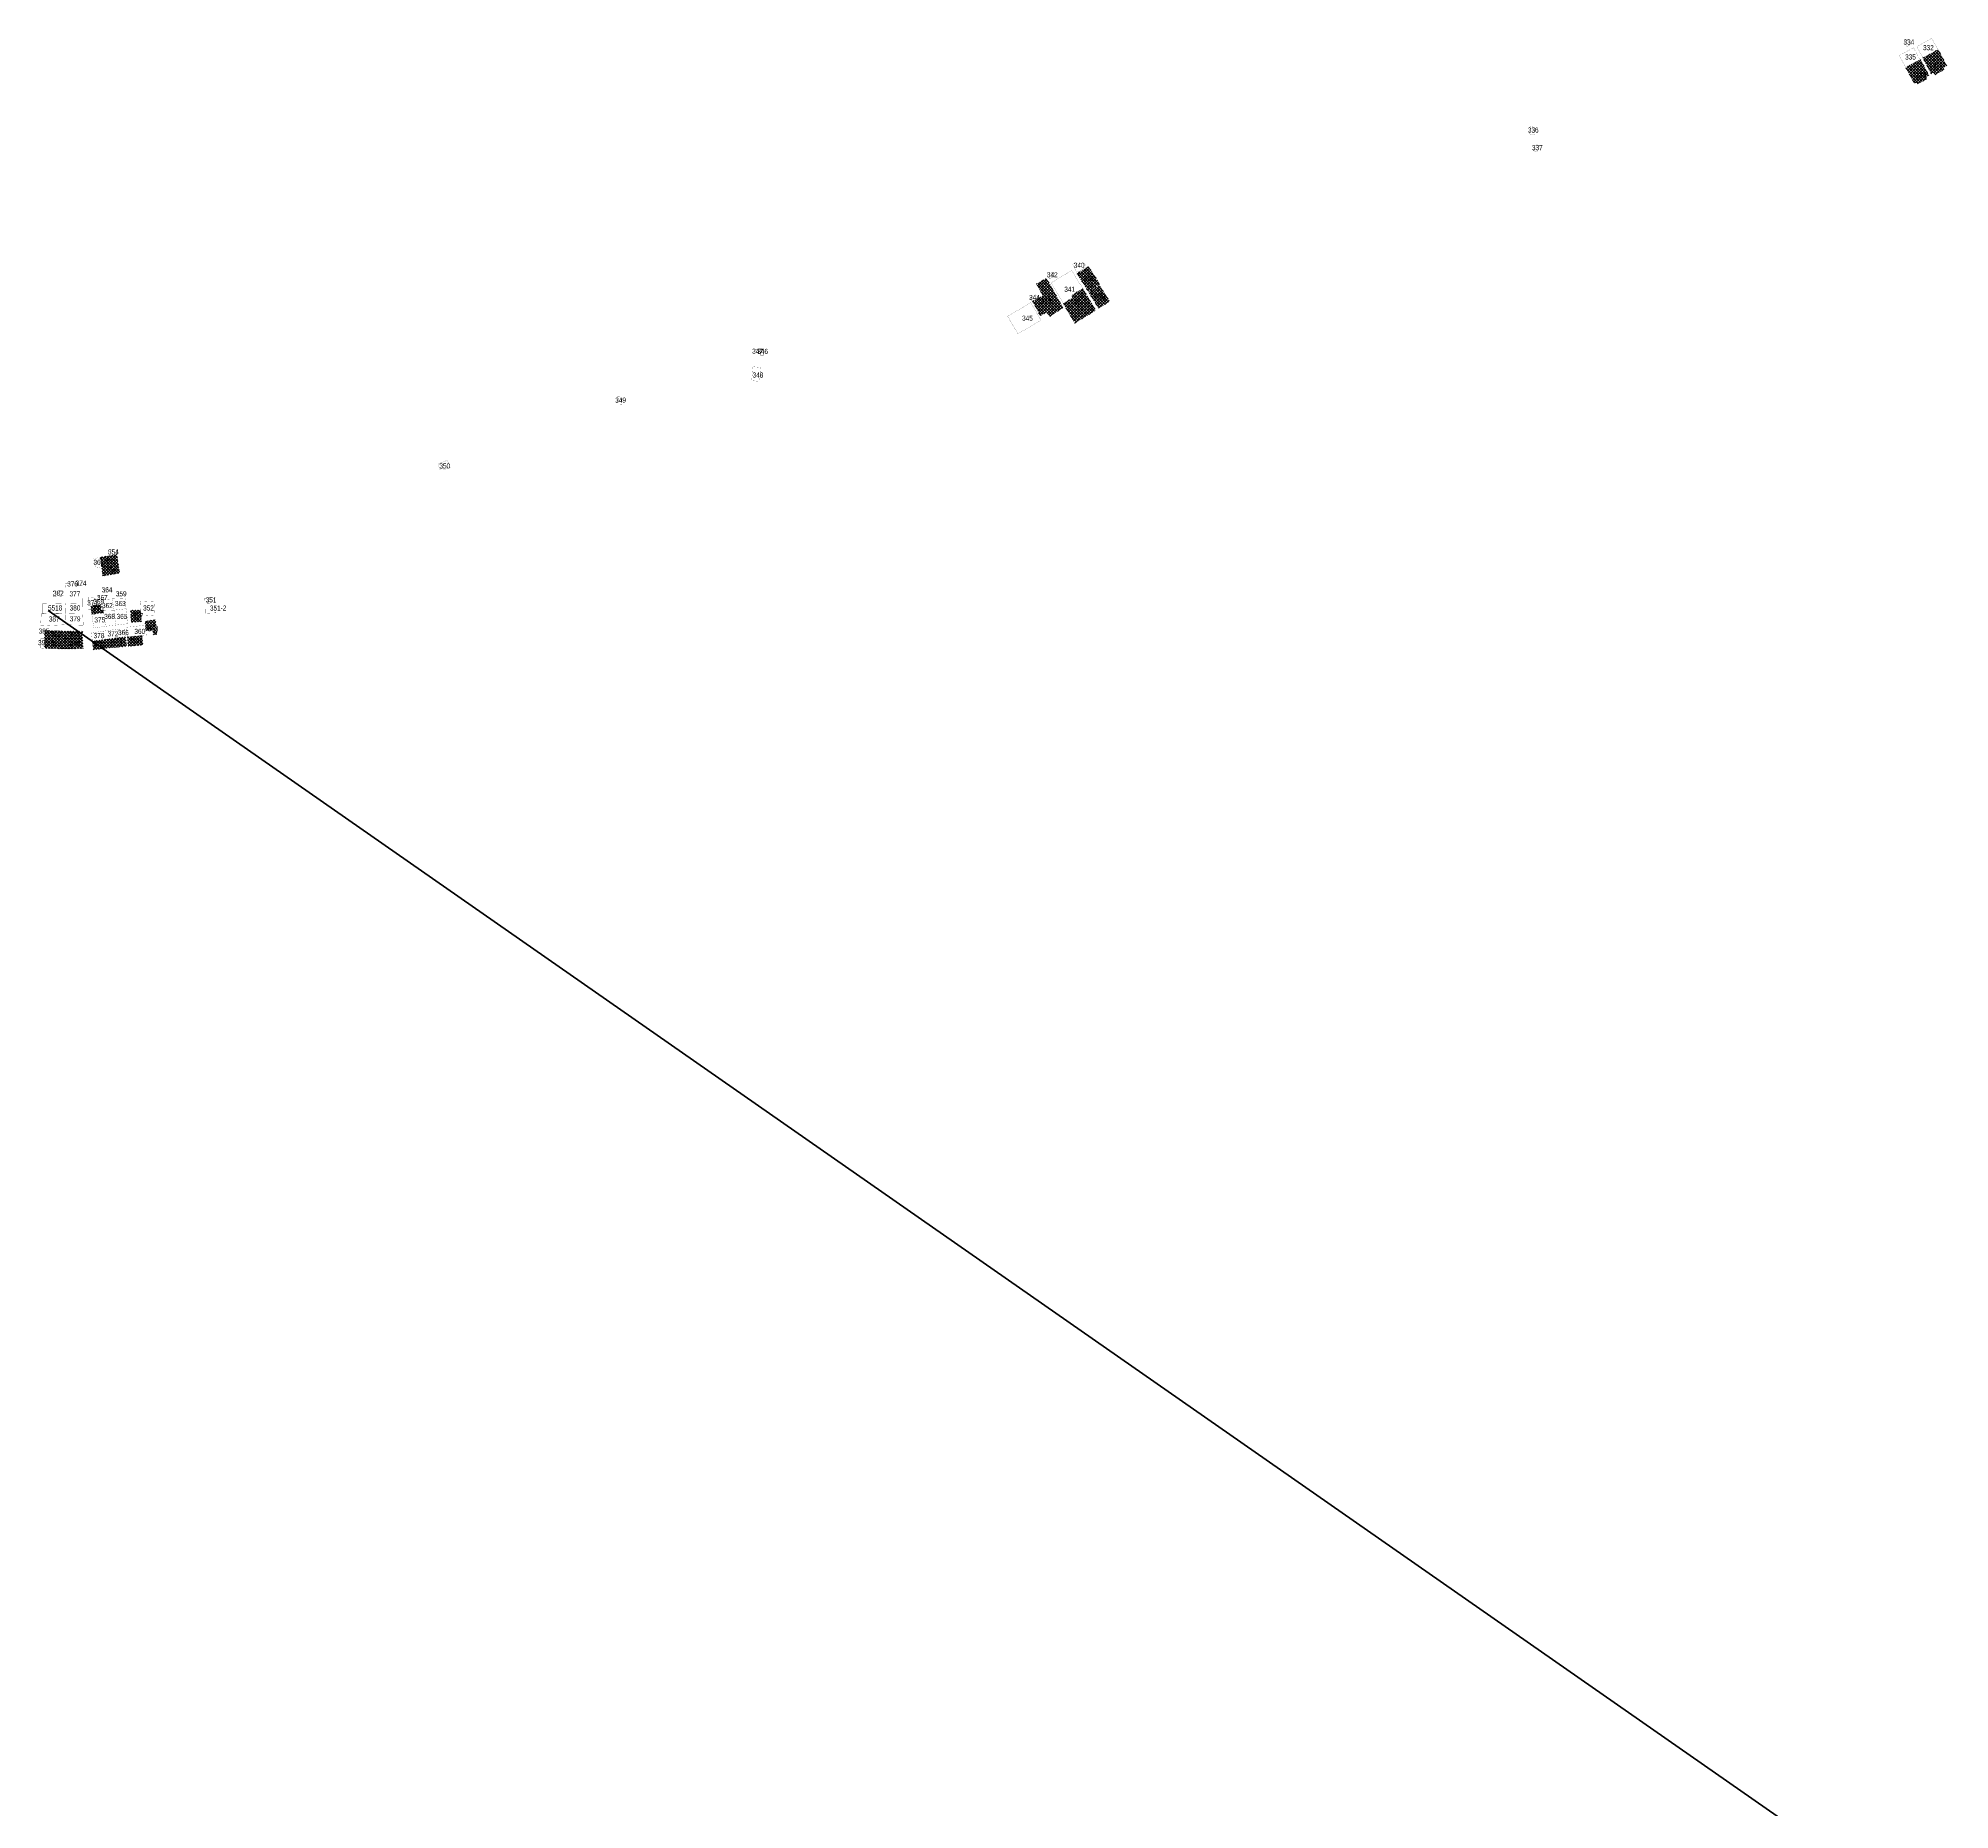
# Model space of a CAD drawing. Header units: millimetres. Extents: x 500132 to 619391, y 3323720 to 3402660.
# Drawn here: x 537140 to 538634, y 3373424 to 3374809 of the extents above; entities that cross this region are included whole.
import ezdxf

# ---------------------------------------------------------------- set-up
doc = ezdxf.new("R2010")
doc.units = ezdxf.units.MM
doc.layers.add('房屋拆迁', color=7, linetype='Continuous')
doc.styles.add('mrdsStandard', font='slromans.shx', dxfattribs={"width": 0.75, "height": 4, "bigfont": 'hztxt.shx'})

msp = doc.modelspace()

# ---------------------------------------------------------------- hatches: boundary and pattern name
at = {"layer": '房屋拆迁', "lineweight": 50}
h = msp.add_hatch(dxfattribs=at)
h.set_pattern_fill('ANSI37', color=1, scale=0.5, style=0)
h.paths.add_polyline_path([(538624.5, 3374799.7), (538612.4, 3374793.1), (538619.1, 3374780.7), (538621.1, 3374781.7), (538622, 3374780), (538629.3, 3374784), (538628.5, 3374785.5), (538631.3, 3374787.1)])
h = msp.add_hatch(dxfattribs=at)
h.set_pattern_fill('ANSI37', color=1, scale=0.5, style=0)
h.paths.add_polyline_path([(538610.8, 3374791.9), (538599.1, 3374785.7), (538605.7, 3374773.2), (538607.6, 3374774.2), (538608.4, 3374772.8), (538615.9, 3374776.7), (538615, 3374778.3), (538617.4, 3374779.6)])
h = msp.add_hatch(dxfattribs=at)
h.set_pattern_fill('ANSI37', color=1, scale=0.5, style=0)
h.paths.add_polyline_path([(537960.6, 3374630.3), (537951.6, 3374624.5), (537960.5, 3374610.6), (537969.5, 3374616.4)])
h = msp.add_hatch(dxfattribs=at)
h.set_pattern_fill('ANSI37', color=1, scale=0.5, style=0)
h.paths.add_polyline_path([(537927.7, 3374621.1), (537919.8, 3374616.6), (537924.9, 3374607.4), (537916.8, 3374602.8), (537923.1, 3374591.6), (537927.9, 3374594.7), (537930.2, 3374591.1), (537940.7, 3374597.9)])
h = msp.add_hatch(dxfattribs=at)
h.set_pattern_fill('ANSI37', color=1, scale=0.5, style=0)
h.paths.add_polyline_path([(537969.2, 3374615.6), (537960.6, 3374610.1), (537968.5, 3374597.5), (537977.2, 3374602.9)])
h = msp.add_hatch(dxfattribs=at)
h.set_pattern_fill('ANSI37', color=1, scale=0.5, style=0)
h.paths.add_polyline_path([(537956.1, 3374613), (537947.1, 3374607.5), (537948.1, 3374605.7), (537940.7, 3374601.2), (537949.9, 3374585.9), (537966.4, 3374596)])
h = msp.add_hatch(dxfattribs=at)
h.set_pattern_fill('ANSI37', color=1, scale=0.5, style=0)
h.paths.add_polyline_path([(537202.5, 3374397.5), (537189.4, 3374395.5), (537188.3, 3374403), (537201.4, 3374405.2)])
h = msp.add_hatch(dxfattribs=at)
h.set_pattern_fill('ANSI37', color=1, scale=0.5, style=0)
h.paths.add_polyline_path([(537189.4, 3374395.5), (537202.5, 3374397.5), (537203.6, 3374390.5), (537190.5, 3374388.4)])
h = msp.add_hatch(dxfattribs=at)
h.set_pattern_fill('ANSI37', color=1, scale=0.5, style=0)
h.paths.add_polyline_path([(537181.8, 3374358.3), (537191.1, 3374359.7), (537191, 3374361.4), (537189, 3374361.3), (537189, 3374366), (537184, 3374365.6), (537181.1, 3374365.1), (537181.4, 3374362.4)])
h = msp.add_hatch(dxfattribs=at)
h.set_pattern_fill('ANSI37', color=1, scale=0.5, style=0)
h.paths.add_polyline_path([(537219.8, 3374361.6), (537220.1, 3374357.2), (537220.4, 3374352.6), (537212.6, 3374352.1), (537212, 3374361.6)])
h = msp.add_hatch(dxfattribs=at)
h.set_pattern_fill('ANSI37', color=1, scale=0.5, style=0)
h.paths.add_polyline_path([(537161.2, 3374345.3), (537161.4, 3374339.3), (537144.9, 3374339.8), (537145, 3374345.8)])
h = msp.add_hatch(dxfattribs=at)
h.set_pattern_fill('ANSI37', color=1, scale=0.5, style=0)
h.paths.add_polyline_path([(537174.6, 3374339.3), (537161.4, 3374339.3), (537161.2, 3374345.3), (537174.7, 3374345.1)])
h = msp.add_hatch(dxfattribs=at)
h.set_pattern_fill('ANSI37', color=1, scale=0.5, style=0)
h.paths.add_polyline_path([(537224, 3374345.6), (537229.6, 3374346.2), (537229.9, 3374342.6), (537231.1, 3374342.7), (537232.7, 3374342.7), (537231.6, 3374354.2), (537223.4, 3374353.1)])
h = msp.add_hatch(dxfattribs=at)
h.set_pattern_fill('ANSI37', color=1, scale=0.5, style=0)
h.paths.add_polyline_path([(537144.7, 3374331.9), (537161.1, 3374331.4), (537161.4, 3374339.3), (537144.9, 3374339.8)])
h = msp.add_hatch(dxfattribs=at)
h.set_pattern_fill('ANSI37', color=1, scale=0.5, style=0)
h.paths.add_polyline_path([(537161.4, 3374339.3), (537161.1, 3374331.4), (537175, 3374331.7), (537174.6, 3374339.3)])
h = msp.add_hatch(dxfattribs=at)
h.set_pattern_fill('ANSI37', color=1, scale=0.5, style=0)
h.paths.add_polyline_path([(537183.1, 3374330.7), (537182.2, 3374337.5), (537191.7, 3374338.7), (537192.5, 3374331.9)])
h = msp.add_hatch(dxfattribs=at)
h.set_pattern_fill('ANSI37', color=1, scale=0.5, style=0)
h.paths.add_polyline_path([(537192.5, 3374331.9), (537191.7, 3374338.7), (537208, 3374340.9), (537209.1, 3374333.4)])
h = msp.add_hatch(dxfattribs=at)
h.set_pattern_fill('ANSI37', color=1, scale=0.5, style=0)
h.paths.add_polyline_path([(537209.5, 3374340.7), (537221, 3374341.8), (537221.7, 3374334.5), (537210.3, 3374333.3)])

# ---------------------------------------------------------------- linework, layer by layer
at = {"layer": '房屋拆迁', "color": 1, "linetype": 'Continuous', "lineweight": 50, "const_width": 0.1}
for points in [[(538601.4, 3374808.2), (538597.9, 3374806.2), (538600.2, 3374802.1), (538603.7, 3374804.1), (538601.4, 3374808.2)], [(538619.5, 3374808.5), (538607.8, 3374802), (538612.7, 3374793.2), (538624.4, 3374799.6), (538619.5, 3374808.5)], [(538605.3, 3374801.1), (538594.1, 3374795.1), (538599, 3374786), (538610.2, 3374791.9), (538605.3, 3374801.1)], [(538624.5, 3374799.7), (538612.4, 3374793.1), (538619.1, 3374780.7), (538621.1, 3374781.7), (538622, 3374780), (538629.3, 3374784), (538628.5, 3374785.5), (538631.3, 3374787.1), (538624.5, 3374799.7)], [(538610.8, 3374791.9), (538599.1, 3374785.7), (538605.7, 3374773.2), (538607.6, 3374774.2), (538608.4, 3374772.8), (538615.9, 3374776.7), (538615, 3374778.3), (538617.4, 3374779.6), (538610.8, 3374791.9)], [(537948.3, 3374632), (537950.3, 3374632.9), (537958, 3374632.2), (537959.1, 3374629.9), (537951.4, 3374625.5), (537948.3, 3374632), (537948.3, 3374632)], [(537960.6, 3374630.3), (537951.6, 3374624.5), (537960.5, 3374610.6), (537969.5, 3374616.4), (537960.6, 3374630.3)], [(537927.7, 3374621.1), (537919.8, 3374616.6), (537924.9, 3374607.4), (537916.8, 3374602.8), (537923.1, 3374591.6), (537927.9, 3374594.7), (537930.2, 3374591.1), (537940.7, 3374597.9), (537927.7, 3374621.1)], [(537932.8, 3374626), (537928.5, 3374623.5), (537930.2, 3374620.5), (537934.5, 3374623.1), (537932.8, 3374626)], [(537947.5, 3374627.1), (537931.3, 3374617.3), (537940.9, 3374601.3), (537948.1, 3374605.7), (537947.1, 3374607.5), (537956.1, 3374613), (537947.5, 3374627.1)], [(537969.2, 3374615.6), (537960.6, 3374610.1), (537968.5, 3374597.5), (537977.2, 3374602.9), (537969.2, 3374615.6)], [(537915.5, 3374601.9), (537897.4, 3374591.3), (537905.4, 3374577.6), (537911.7, 3374581.3), (537916, 3374583.9), (537923.5, 3374588.2), (537915.5, 3374601.9), (537915.5, 3374601.9)], [(537915.1, 3374605.4), (537919.9, 3374608.3), (537921.3, 3374606), (537916.6, 3374603.1), (537915.1, 3374605.4), (537915.1, 3374605.4)], [(537956.1, 3374613), (537947.1, 3374607.5), (537948.1, 3374605.7), (537940.7, 3374601.2), (537949.9, 3374585.9), (537966.4, 3374596), (537956.1, 3374613)], [(537202.5, 3374397.5), (537189.4, 3374395.5), (537188.3, 3374403), (537201.4, 3374405.2), (537202.5, 3374397.5)], [(537194.5, 3374408.6), (537194.8, 3374404.1), (537201.4, 3374405.2), (537201, 3374409.3), (537194.5, 3374408.6)], [(537189.4, 3374395.5), (537188.3, 3374403), (537183.4, 3374401.8), (537184.9, 3374394.8), (537189.4, 3374395.5)], [(537189.4, 3374395.5), (537202.5, 3374397.5), (537203.6, 3374390.5), (537190.5, 3374388.4), (537189.4, 3374395.5)], [(537157.9, 3374377.1), (537158.2, 3374372.4), (537151.9, 3374372), (537151.6, 3374376.7), (537157.9, 3374377.1)], [(537170.8, 3374382.6), (537171, 3374380.9), (537161.2, 3374380.8), (537161.1, 3374382.8), (537170.8, 3374382.6)], [(537174.5, 3374367.3), (537161.1, 3374367), (537161.2, 3374380.8), (537174.4, 3374380.9), (537174.5, 3374367.3)], [(537170.8, 3374384), (537171, 3374380.9), (537174.4, 3374380.9), (537174.5, 3374383.9), (537170.8, 3374384)], [(537191, 3374378.3), (537191.9, 3374375.2), (537194.9, 3374376.1), (537194, 3374379.2), (537191, 3374378.3)], [(537202.3, 3374375.3), (537203, 3374372.2), (537205.7, 3374372.9), (537205, 3374375.9), (537202.3, 3374375.3)], [(537143.3, 3374366.6), (537143.3, 3374359.3), (537161.2, 3374358.9), (537161, 3374367), (537143.3, 3374366.6)], [(537174.7, 3374359), (537161.3, 3374358.7), (537161.1, 3374367), (537174.5, 3374367.3), (537174.7, 3374359)], [(537178.9, 3374371.3), (537183.4, 3374371.7), (537183.6, 3374370.6), (537184, 3374365.6), (537181.1, 3374365.1), (537181.4, 3374362.4), (537179.1, 3374362.5), (537178.9, 3374371.3)], [(537181.8, 3374358.3), (537191.1, 3374359.7), (537191, 3374361.4), (537189, 3374361.3), (537189, 3374366), (537184, 3374365.6), (537181.1, 3374365.1), (537181.4, 3374362.4), (537181.8, 3374358.3)], [(537183.6, 3374370.6), (537184, 3374365.6), (537189, 3374366), (537189, 3374369.8), (537183.6, 3374370.6)], [(537187.3, 3374372.8), (537187.4, 3374370.1), (537189, 3374369.8), (537191.4, 3374370), (537191, 3374372.8), (537187.3, 3374372.8)], [(537199.2, 3374361.7), (537197.8, 3374370.5), (537189, 3374369.8), (537189, 3374361.3), (537191, 3374361.4), (537199.2, 3374361.7)], [(537192.7, 3374349.1), (537191.1, 3374359.7), (537191, 3374361.4), (537199.2, 3374361.7), (537200.7, 3374350), (537192.7, 3374349.1)], [(537208.6, 3374362.8), (537199.2, 3374361.7), (537197.8, 3374370.5), (537207.8, 3374370.9), (537208.6, 3374362.8)], [(537200.7, 3374350), (537199.2, 3374361.7), (537208.6, 3374362.8), (537210, 3374351.1), (537200.7, 3374350)], [(537219.8, 3374361.6), (537220.1, 3374357.2), (537220.4, 3374352.6), (537212.6, 3374352.1), (537212, 3374361.6), (537219.8, 3374361.6)], [(537219.5, 3374368.2), (537220.1, 3374357.2), (537231.2, 3374357.9), (537230.6, 3374368.8), (537219.5, 3374368.2)], [(537278.3, 3374371.8), (537278.3, 3374367.4), (537270, 3374367), (537270.1, 3374371), (537278.3, 3374371.8)], [(537278.7, 3374359.6), (537270.4, 3374359.2), (537270.2, 3374368.1), (537278.2, 3374368.3), (537278.7, 3374359.6), (537278.7, 3374359.6)], [(537161.1, 3374350.3), (537161.3, 3374358.7), (537142.3, 3374359.1), (537141.8, 3374349.4), (537161.1, 3374350.3)], [(537141.8, 3374349.4), (537145, 3374349.5), (537145, 3374345.8), (537144.9, 3374339.8), (537141.8, 3374339.8), (537141.8, 3374349.4)], [(537161.2, 3374345.3), (537161.4, 3374339.3), (537144.9, 3374339.8), (537145, 3374345.8), (537161.2, 3374345.3)], [(537174.7, 3374359), (537161.3, 3374358.7), (537161.1, 3374350.3), (537175.1, 3374349.9), (537174.7, 3374359)], [(537174.6, 3374339.3), (537161.4, 3374339.3), (537161.2, 3374345.3), (537174.7, 3374345.1), (537174.6, 3374339.3)], [(537191.7, 3374338.7), (537182.2, 3374337.5), (537181.5, 3374344), (537190.9, 3374345.3), (537191.7, 3374338.7)], [(537181.8, 3374358.3), (537183.4, 3374347.7), (537192.7, 3374349.1), (537191.1, 3374359.7), (537181.8, 3374358.3)], [(537190.9, 3374345.3), (537191.7, 3374338.7), (537204.2, 3374340.4), (537203.4, 3374347), (537190.9, 3374345.3)], [(537203.4, 3374347), (537204.2, 3374340.4), (537208, 3374340.9), (537207.3, 3374347), (537203.4, 3374347)], [(537223.7, 3374349.9), (537224, 3374345.6), (537224.3, 3374342.1), (537221, 3374341.8), (537209.5, 3374340.7), (537208.7, 3374348.3), (537223.7, 3374349.9)], [(537224, 3374345.6), (537229.6, 3374346.2), (537229.9, 3374342.6), (537231.1, 3374342.7), (537232.7, 3374342.7), (537231.6, 3374354.2), (537223.4, 3374353.1), (537224, 3374345.6)], [(537141.8, 3374339.8), (537144.9, 3374339.8), (537144.7, 3374331.9), (537141.4, 3374332.1), (537141.8, 3374339.8)], [(537144.7, 3374331.9), (537161.1, 3374331.4), (537161.4, 3374339.3), (537144.9, 3374339.8), (537144.7, 3374331.9)], [(537161.4, 3374339.3), (537161.1, 3374331.4), (537175, 3374331.7), (537174.6, 3374339.3), (537161.4, 3374339.3)], [(537183.1, 3374330.7), (537182.2, 3374337.5), (537191.7, 3374338.7), (537192.5, 3374331.9), (537183.1, 3374330.7)], [(537192.5, 3374331.9), (537191.7, 3374338.7), (537208, 3374340.9), (537209.1, 3374333.4), (537192.5, 3374331.9)], [(537209.5, 3374340.7), (537221, 3374341.8), (537221.7, 3374334.5), (537210.3, 3374333.3), (537209.5, 3374340.7)]]:
    msp.add_lwpolyline(points, dxfattribs=at)
at = {"layer": '房屋拆迁', "color": 6, "linetype": 'Continuous', "lineweight": 50, "const_width": 0.1}
for points in [[(538305.9, 3374739.6), (538304.9, 3374733.8), (538308.8, 3374733.2), (538309.8, 3374738.9), (538305.9, 3374739.6)], [(538310.1, 3374725.7), (538308.2, 3374720.6), (538311, 3374719.6), (538312.9, 3374724.7), (538310.1, 3374725.7)], [(537703.4, 3374562.5), (537703.4, 3374565), (537698, 3374565.2), (537697.9, 3374562.7), (537703.4, 3374562.5), (537703.4, 3374562.5)], [(537704.4, 3374565.3), (537704.6, 3374560.6), (537706.4, 3374560.7), (537706.2, 3374565.4), (537704.4, 3374565.3), (537704.4, 3374565.3)], [(537703.6, 3374540.4), (537704.6, 3374551.3), (537698.4, 3374551.9), (537697.4, 3374541), (537703.6, 3374540.4), (537703.6, 3374540.4)], [(537595.8, 3374528.5), (537596.1, 3374522.4), (537592.7, 3374522.2), (537592.4, 3374528.3), (537595.8, 3374528.5)], [(537459.7, 3374478.8), (537452.2, 3374475.9), (537453.8, 3374471.8), (537456.3, 3374472.8), (537456.9, 3374471.3), (537461.8, 3374473.3), (537459.7, 3374478.8)]]:
    msp.add_lwpolyline(points, dxfattribs=at)
at = {"layer": '房屋拆迁', "lineweight": 50}
msp.add_lwpolyline([(537147.6, 3374361.4), (609789.5, 3323720.3)], dxfattribs=at)

# ---------------------------------------------------------------- texts
at = {"layer": '房屋拆迁', "color": 4, "lineweight": 50, "style": 'mrdsStandard', "width": 0.75}
for s, p in [('334', (538597.4, 3374803.6)), ('335', (538598.7, 3374791.9)), ('332', (538612.7, 3374799.2)), ('333', (538606.6, 3374777.5)), ('331', (538620.1, 3374784.9)), ('336', (538303.9, 3374734.8)), ('337', (538307.1, 3374721)), ('340', (537949.1, 3374629.2)), ('342', (537928.1, 3374621.7)), ('341', (537941.7, 3374610.4)), ('339', (537957.1, 3374618.9)), ('344', (537914.2, 3374604)), ('343', (537923, 3374601.3)), ('8', (537950.2, 3374600)), ('338', (537965.4, 3374604.9)), ('345', (537908.7, 3374587.8)), ('347', (537697.8, 3374562)), ('346', (537701.8, 3374561.9)), ('348', (537698.1, 3374543.4)), ('349', (537590.8, 3374523.8)), ('350', (537453.4, 3374472.4)), ('354', (537194.5, 3374405.2)), ('361', (537183.1, 3374397.1)), ('355', (537192, 3374398.7)), ('356', (537193.1, 3374391.4)), ('382', (537151.5, 3374372.9)), ('376', (537162.6, 3374380.2)), ('377', (537164.4, 3374372.4)), ('374', (537169.2, 3374380.8)), ('364', (537189.5, 3374375.6)), ('359', (537200.6, 3374372.5)), ('5518', (537147.6, 3374361.4)), ('380', (537164.5, 3374361.4)), ('371', (537178.2, 3374365.4)), ('370', (537182.6, 3374360.9)), ('369', (537183, 3374366.4)), ('367', (537185.8, 3374369.5)), ('362', (537189.8, 3374363.3)), ('363', (537199.9, 3374364.9)), ('352', (537221.9, 3374361.4)), ('351', (537270.8, 3374367.7)), ('351-2', (537274.1, 3374361.3)), ('385', (537140.3, 3374343.3)), ('387', (537148.2, 3374352.8)), ('386', (537149.7, 3374341)), ('379', (537164.6, 3374352.9)), ('375', (537183.8, 3374352.1)), ('368', (537191.5, 3374354.8)), ('372', (537194.1, 3374341.2)), ('365', (537201.2, 3374354.8)), ('366', (537202.3, 3374342.2)), ('357', (537213.6, 3374355.4)), ('360', (537215.1, 3374343.1)), ('353', (537225.5, 3374345.1)), ('391', (537139.8, 3374334.3)), ('388', (537149.6, 3374334)), ('383', (537164.5, 3374340.6)), ('384', (537164.6, 3374333.9)), ('378', (537183.2, 3374339.8)), ('381', (537183.9, 3374333.1)), ('373', (537196.9, 3374334.7)), ('250', (537212.2, 3374336))]:
    msp.add_text(s, height=4, dxfattribs=at).set_placement(p)

doc.saveas('drawing.dxf')
